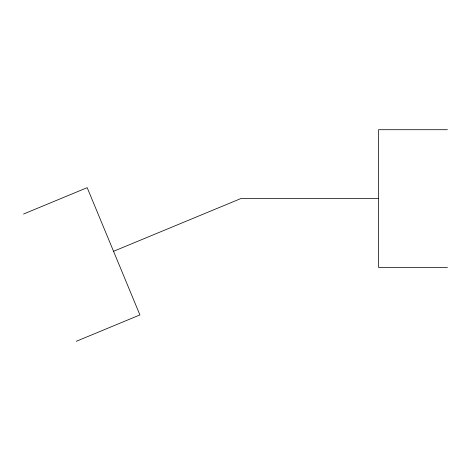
<?xml version="1.0" encoding="UTF-8"?>
<svg xmlns="http://www.w3.org/2000/svg" width="471" height="471" viewBox="0 0 471 471"><rect width="100%" height="100%" fill="white"/><g stroke="black" fill="none" stroke-linecap="round" stroke-linejoin="round"><path stroke-width="0.71" d="M23.55 214.022L87.188 187.664L139.905 314.934L76.267 341.292M113.546 251.302L240.816 198.585L378.572 198.585M447.45 129.708L378.572 129.708L378.572 267.463L447.45 267.463"/></g></svg>
